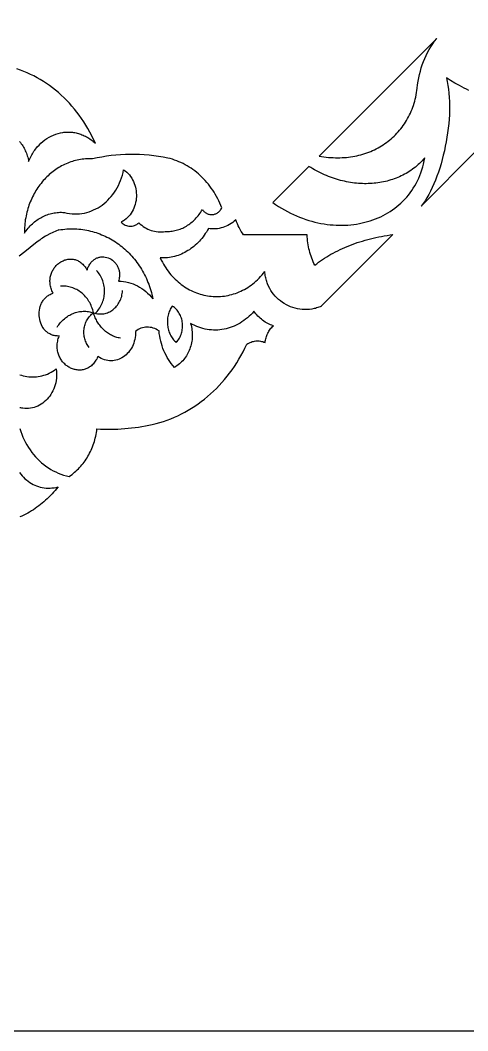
# Model space of a CAD drawing. Extents: x -555 to 555, y -555 to 555.
# Drawn here: x 122.8 to 210.9, y -555 to -356 of the extents above; entities that cross this region are included whole.
import ezdxf

# ---------------------------------------------------------------- set-up
doc = ezdxf.new("R2010")
doc.units = 0
doc.layers.add('LAYER_1', color=18, linetype='CONTINUOUS')
doc.layers.add('LAYER_2', color=140, linetype='CONTINUOUS')

msp = doc.modelspace()

# ---------------------------------------------------------------- linework, layer by layer
at = {"layer": 'LAYER_1'}
for points in [[(229.89, -555), (555, -229.89), (555, 229.89), (229.89, 555), (-229.89, 555), (-555, 229.89), (-555, -229.89), (-229.89, -555)], [(181.64, -382.72), (182.1, -382.8), (182.56, -382.87), (183.01, -382.93), (183.47, -382.98), (183.92, -383.01), (184.36, -383.04), (184.81, -383.06), (185.25, -383.06), (185.68, -383.06), (186.12, -383.04), (186.55, -383.02), (186.98, -382.98), (187.4, -382.94), (187.82, -382.88), (188.23, -382.82), (188.64, -382.74), (189.05, -382.66), (189.45, -382.56), (189.85, -382.46), (190.25, -382.35), (190.63, -382.22), (191.02, -382.09), (191.4, -381.95), (191.77, -381.8), (192.14, -381.64), (192.5, -381.47), (192.86, -381.3), (193.21, -381.11), (193.55, -380.92), (193.89, -380.72), (194.23, -380.5), (194.55, -380.28), (194.88, -380.06), (195.19, -379.82), (195.5, -379.58), (195.8, -379.33), (196.09, -379.07), (196.38, -378.8), (196.66, -378.52), (196.93, -378.24), (197.2, -377.95), (197.45, -377.65), (197.7, -377.35), (197.95, -377.03), (198.18, -376.71), (198.41, -376.38), (198.62, -376.05), (198.83, -375.71), (199.03, -375.36), (199.23, -375.01), (199.41, -374.64), (199.58, -374.28), (199.75, -373.9), (199.91, -373.52), (200.05, -373.13), (200.19, -372.74), (200.32, -372.34), (200.44, -371.93), (200.55, -371.52), (200.65, -371.1), (200.73, -370.67), (200.81, -370.24), (200.88, -369.81), (200.94, -369.37), (201.01, -368.68), (201.11, -367.99), (201.23, -367.32), (201.37, -366.66), (201.54, -366), (201.72, -365.36), (201.93, -364.73), (202.16, -364.1), (202.41, -363.5), (202.69, -362.9), (202.98, -362.31), (203.3, -361.74), (203.63, -361.19), (203.99, -360.64), (204.36, -360.12), (204.76, -359.6)], [(146.14, -395.88), (146.41, -396.13), (146.68, -396.37), (146.97, -396.58), (147.27, -396.78), (147.57, -396.96), (147.89, -397.11), (148.21, -397.25), (148.54, -397.37), (148.87, -397.47), (149.21, -397.55), (149.56, -397.61), (149.9, -397.64), (150.25, -397.66), (150.61, -397.65), (150.96, -397.62), (151.31, -397.57), (151.58, -397.58), (151.86, -397.58), (152.13, -397.57), (152.4, -397.54), (152.67, -397.51), (152.94, -397.47), (153.21, -397.41), (153.47, -397.35), (153.73, -397.28), (153.99, -397.2), (154.24, -397.11), (154.5, -397.01), (154.75, -396.9), (154.99, -396.78), (155.23, -396.65), (155.47, -396.52), (155.71, -396.37), (155.94, -396.22), (156.16, -396.06), (156.38, -395.89), (156.6, -395.71), (156.81, -395.53), (157.02, -395.33), (157.22, -395.13), (157.42, -394.92), (157.61, -394.71), (157.79, -394.48), (157.97, -394.25), (158.14, -394.01), (158.31, -393.77), (158.47, -393.51), (158.62, -393.25), (158.72, -393.39), (158.82, -393.51), (158.93, -393.62), (159.04, -393.73), (159.16, -393.82), (159.28, -393.91), (159.41, -393.98), (159.53, -394.05), (159.66, -394.11), (159.8, -394.15), (159.93, -394.19), (160.07, -394.22), (160.2, -394.24), (160.34, -394.26), (160.48, -394.26), (160.61, -394.25), (160.75, -394.24), (160.89, -394.21), (161.02, -394.18), (161.15, -394.13), (161.28, -394.08), (161.41, -394.02), (161.54, -393.95), (161.66, -393.87), (161.78, -393.79), (161.89, -393.69), (162, -393.59), (162.1, -393.47), (162.2, -393.35), (162.29, -393.22), (162.38, -393.08), (162.46, -392.94), (162.28, -392.47), (162.08, -392.01), (161.87, -391.56), (161.65, -391.12), (161.42, -390.68), (161.17, -390.26), (160.92, -389.84), (160.66, -389.44), (160.39, -389.04), (160.1, -388.66), (159.81, -388.28), (159.51, -387.92), (159.2, -387.56), (158.88, -387.22), (158.55, -386.89), (158.21, -386.56), (157.86, -386.25), (157.51, -385.96), (157.15, -385.67), (156.78, -385.4), (156.4, -385.13), (156.02, -384.89), (155.63, -384.65), (155.23, -384.43), (154.82, -384.22), (154.41, -384.02), (154, -383.84), (153.58, -383.67), (153.15, -383.51), (152.72, -383.37), (152.28, -383.24), (151.84, -383.13), (150.91, -382.96), (149.99, -382.81), (149.06, -382.68), (148.13, -382.58), (147.2, -382.5), (146.27, -382.45), (145.33, -382.42), (144.4, -382.42), (143.47, -382.44), (142.54, -382.49), (141.61, -382.56), (140.68, -382.65), (139.75, -382.77), (138.83, -382.92), (137.91, -383.09), (136.99, -383.28), (136.65, -383.27), (136.31, -383.27), (135.97, -383.27), (135.64, -383.29), (135.3, -383.32), (134.97, -383.36), (134.64, -383.4), (134.32, -383.46), (133.99, -383.52), (133.67, -383.6), (133.35, -383.68), (133.04, -383.77), (132.73, -383.88), (132.42, -383.99), (132.11, -384.1), (131.81, -384.23), (131.51, -384.37), (131.21, -384.51), (130.92, -384.66), (130.63, -384.82), (130.35, -384.99), (130.07, -385.16), (129.8, -385.35), (129.52, -385.54), (129.26, -385.74), (128.99, -385.94), (128.74, -386.15), (128.48, -386.37), (128.24, -386.6), (127.99, -386.83), (127.76, -387.07), (127.52, -387.32), (127.3, -387.57), (127.08, -387.83), (126.86, -388.1), (126.65, -388.37), (126.44, -388.64), (126.25, -388.93), (126.05, -389.22), (125.87, -389.51), (125.69, -389.81), (125.52, -390.12), (125.35, -390.43), (125.19, -390.74), (125.04, -391.06), (124.89, -391.39), (124.75, -391.72), (124.62, -392.05), (124.49, -392.39), (124.38, -392.74), (124.27, -393.08), (124.17, -393.44), (124.07, -393.79), (123.98, -394.15), (123.91, -394.52), (123.84, -394.88), (123.77, -395.26), (123.72, -395.63), (123.68, -396.01), (123.64, -396.39), (123.61, -396.77), (123.59, -397.16), (123.58, -397.55), (123.58, -397.94), (123.76, -397.68), (123.94, -397.43), (124.12, -397.19), (124.32, -396.95), (124.52, -396.72), (124.72, -396.5), (124.93, -396.28), (125.15, -396.08), (125.37, -395.88), (125.6, -395.69), (125.83, -395.51), (126.06, -395.34), (126.3, -395.18), (126.55, -395.02), (126.8, -394.88), (127.05, -394.74), (127.31, -394.61), (127.57, -394.49), (127.83, -394.38), (128.09, -394.28), (128.36, -394.19), (128.63, -394.11), (128.91, -394.04), (129.18, -393.97), (129.46, -393.92), (129.74, -393.88), (130.03, -393.85), (130.31, -393.82), (130.59, -393.81), (130.88, -393.81), (131.17, -393.82), (131.46, -393.84), (131.96, -393.95), (132.46, -394.04), (132.96, -394.1), (133.45, -394.12), (133.94, -394.12), (134.43, -394.09), (134.91, -394.03), (135.39, -393.95), (135.86, -393.84), (136.32, -393.7), (136.77, -393.54), (137.22, -393.35), (137.65, -393.14), (138.08, -392.91), (138.49, -392.65), (138.89, -392.37), (139.28, -392.07), (139.66, -391.75), (140.02, -391.41), (140.37, -391.05), (140.7, -390.67), (141.02, -390.28), (141.32, -389.86), (141.6, -389.43), (141.86, -388.98), (142.1, -388.51), (142.33, -388.03), (142.53, -387.53), (142.71, -387.02), (142.87, -386.5), (143.01, -385.96), (143.13, -385.41), (143.44, -385.65), (143.74, -385.9), (144.02, -386.17), (144.27, -386.45), (144.5, -386.76), (144.72, -387.07), (144.9, -387.4), (145.07, -387.74), (145.22, -388.1), (145.34, -388.46), (145.45, -388.83), (145.53, -389.2), (145.59, -389.58), (145.62, -389.96), (145.64, -390.34), (145.64, -390.73), (145.61, -391.11), (145.56, -391.49), (145.49, -391.87), (145.4, -392.24), (145.29, -392.6), (145.15, -392.96), (144.99, -393.31), (144.82, -393.64), (144.62, -393.97), (144.4, -394.28), (144.15, -394.57), (143.89, -394.85), (143.6, -395.11), (143.3, -395.35), (143.13, -395.47), (142.97, -395.57), (142.79, -395.68), (142.62, -395.77), (142.81, -395.95), (143.01, -396.1), (143.22, -396.22), (143.44, -396.33), (143.67, -396.41), (143.9, -396.48), (144.13, -396.52), (144.36, -396.54), (144.6, -396.53), (144.83, -396.51), (145.06, -396.46), (145.29, -396.39), (145.51, -396.29), (145.73, -396.18), (145.94, -396.04)], [(172.48, -391.89), (173.05, -392.28), (173.63, -392.65), (174.21, -393.01), (174.8, -393.35), (175.39, -393.67), (175.98, -393.97), (176.58, -394.25), (177.17, -394.51), (177.77, -394.76), (178.37, -394.99), (178.97, -395.2), (179.58, -395.39), (180.18, -395.56), (180.78, -395.72), (181.38, -395.86), (181.98, -395.98), (182.58, -396.09), (183.18, -396.18), (183.77, -396.25), (184.37, -396.3), (184.96, -396.33), (185.55, -396.35), (186.13, -396.36), (186.71, -396.34), (187.29, -396.31), (187.86, -396.26), (188.42, -396.2), (188.98, -396.12), (189.54, -396.02), (190.09, -395.91), (190.63, -395.78), (191.17, -395.64), (191.69, -395.48), (192.21, -395.3), (192.73, -395.11), (193.23, -394.9), (193.73, -394.68), (194.21, -394.44), (194.69, -394.18), (195.16, -393.91), (195.61, -393.63), (196.06, -393.33), (196.5, -393.01), (196.92, -392.68), (197.33, -392.34), (197.73, -391.98), (198.12, -391.61), (198.49, -391.22), (198.85, -390.81), (199.2, -390.4), (199.54, -389.97), (199.86, -389.52), (200.16, -389.06), (200.45, -388.58), (200.72, -388.1), (200.98, -387.59), (201.22, -387.08), (201.45, -386.55), (201.66, -386.01), (201.85, -385.45), (202.02, -384.88), (202.18, -384.3), (202.31, -383.7), (202.43, -383.09), (202.18, -383.37), (201.92, -383.65), (201.66, -383.91), (201.4, -384.17), (201.12, -384.42), (200.84, -384.66), (200.56, -384.9), (200.27, -385.12), (199.97, -385.34), (199.67, -385.55), (199.37, -385.75), (199.06, -385.94), (198.75, -386.13), (198.43, -386.31), (198.1, -386.48), (197.77, -386.64), (197.44, -386.79), (197.11, -386.94), (196.77, -387.08), (196.42, -387.21), (196.08, -387.33), (195.72, -387.44), (195.37, -387.55), (195.01, -387.64), (194.65, -387.73), (194.29, -387.81), (193.92, -387.88), (193.55, -387.95), (193.18, -388), (192.81, -388.05), (192.43, -388.09), (192.05, -388.12), (191.67, -388.15), (191.29, -388.16), (190.9, -388.17), (190.52, -388.17), (190.13, -388.16), (189.74, -388.14), (189.35, -388.12), (188.96, -388.08), (188.57, -388.04), (188.18, -387.99), (187.78, -387.93), (187.39, -387.86), (186.99, -387.79), (186.6, -387.7), (186.2, -387.61), (185.81, -387.51), (185.41, -387.4), (185.02, -387.29), (184.63, -387.16), (184.23, -387.03), (183.84, -386.88), (183.45, -386.73), (183.05, -386.58), (182.66, -386.41), (182.27, -386.23), (181.89, -386.05), (181.5, -385.86), (181.11, -385.66), (180.73, -385.45), (180.35, -385.23), (179.97, -385.01), (179.59, -384.77)], [(153.49, -419.43), (153.66, -419.23), (153.82, -419.02), (153.97, -418.81), (154.11, -418.59), (154.23, -418.36), (154.34, -418.12), (154.43, -417.88), (154.51, -417.64), (154.58, -417.39), (154.64, -417.14), (154.68, -416.89), (154.71, -416.64), (154.73, -416.38), (154.73, -416.13), (154.72, -415.87), (154.7, -415.62), (154.67, -415.37), (154.62, -415.12), (154.56, -414.87), (154.49, -414.63), (154.41, -414.39), (154.31, -414.16), (154.2, -413.93), (154.08, -413.71), (153.95, -413.49), (153.81, -413.29), (153.65, -413.09), (153.49, -412.9), (153.31, -412.72), (153.12, -412.56), (152.91, -412.4), (152.7, -412.26), (152.56, -412.47), (152.43, -412.68), (152.31, -412.91), (152.21, -413.13), (152.11, -413.36), (152.03, -413.59), (151.95, -413.83), (151.89, -414.07), (151.84, -414.31), (151.79, -414.56), (151.76, -414.8), (151.74, -415.05), (151.73, -415.29), (151.73, -415.54), (151.74, -415.78), (151.77, -416.03), (151.8, -416.27), (151.84, -416.51), (151.89, -416.75), (151.96, -416.99), (152.03, -417.22), (152.11, -417.45), (152.2, -417.67), (152.31, -417.89), (152.42, -418.11), (152.54, -418.32), (152.68, -418.52), (152.82, -418.72), (152.97, -418.91), (153.13, -419.09), (153.31, -419.26)]]:
    msp.add_lwpolyline(points, close=True, dxfattribs=at)
for points in [[(122.65, -379.87), (122.81, -380.07), (122.97, -380.29), (123.12, -380.5), (123.26, -380.72), (123.4, -380.95), (123.53, -381.19), (123.65, -381.43), (123.77, -381.67), (123.88, -381.92), (123.98, -382.18), (124.07, -382.44), (124.16, -382.7), (124.24, -382.97), (124.31, -383.24), (124.37, -383.52), (124.42, -383.8), (124.54, -383.52), (124.65, -383.26), (124.77, -383), (124.9, -382.75), (125.04, -382.5), (125.18, -382.26), (125.32, -382.02), (125.47, -381.79), (125.62, -381.57), (125.78, -381.35), (125.95, -381.14), (126.12, -380.94), (126.47, -380.55), (126.83, -380.19), (127.21, -379.86), (127.61, -379.55), (128.02, -379.27), (128.44, -379.01), (128.87, -378.78), (129.31, -378.59), (129.76, -378.42), (130.22, -378.28), (130.68, -378.16), (131.15, -378.08), (131.38, -378.05), (131.62, -378.03), (131.85, -378.01), (132.09, -378), (132.33, -378), (132.57, -378.01), (132.8, -378.03), (133.04, -378.05), (133.28, -378.08), (133.52, -378.12), (133.75, -378.17), (133.99, -378.22), (134.22, -378.28), (134.46, -378.35), (134.69, -378.43), (134.92, -378.52), (135.15, -378.61), (135.38, -378.72), (135.61, -378.83), (135.84, -378.95), (136.06, -379.08), (136.28, -379.21), (136.5, -379.36), (136.72, -379.51), (136.93, -379.67), (137.14, -379.84), (137.35, -380.02), (137.56, -380.21), (137.22, -379.47), (136.86, -378.74), (136.49, -378.03), (136.1, -377.33), (135.7, -376.65), (135.28, -375.98), (134.84, -375.33), (134.39, -374.7), (133.92, -374.08), (133.44, -373.48), (132.95, -372.9), (132.44, -372.33), (131.92, -371.78), (131.39, -371.25), (130.85, -370.73), (130.29, -370.23), (129.72, -369.76), (129.14, -369.3), (128.55, -368.86), (127.95, -368.44), (127.34, -368.04), (126.71, -367.66), (126.08, -367.3), (125.44, -366.96), (124.79, -366.64), (124.13, -366.34), (123.47, -366.06), (122.79, -365.81), (122.11, -365.57)], [(211.1, -369.81), (210.62, -369.58), (210.15, -369.34), (209.23, -368.85), (208.34, -368.35), (207.5, -367.84), (206.69, -367.35), (206.77, -367.71), (206.85, -368.07), (206.98, -368.81), (207.09, -369.58), (207.18, -370.37), (207.24, -371.18), (207.27, -372.01), (207.29, -372.85), (207.28, -373.71), (207.25, -374.58), (207.19, -375.46), (207.12, -376.34), (207.03, -377.23), (206.91, -378.13), (206.78, -379.02), (206.63, -379.91), (206.46, -380.8), (206.27, -381.68), (206.06, -382.55), (205.84, -383.41), (205.61, -384.26), (205.35, -385.09), (205.09, -385.91), (204.81, -386.7), (204.51, -387.48), (204.2, -388.23), (203.88, -388.95), (203.55, -389.64), (203.21, -390.31), (202.85, -390.94), (202.49, -391.53), (202.11, -392.09), (201.92, -392.35), (201.73, -392.6), (223.38, -370.83)], [(180.76, -404.23), (180.59, -403.89), (180.44, -403.54), (180.29, -403.19), (180.15, -402.83), (180.02, -402.47), (179.91, -402.1), (179.8, -401.73), (179.7, -401.36), (179.61, -400.98), (179.53, -400.6), (179.46, -400.22), (179.4, -399.83), (179.35, -399.44), (179.31, -399.05), (179.28, -398.66), (179.26, -398.26), (166.72, -398.26), (166.5, -397.91), (166.28, -397.56), (166.08, -397.2), (165.89, -396.83), (165.7, -396.46), (165.52, -396.08), (165.35, -395.7), (165.19, -395.31), (164.91, -395.56), (164.61, -395.8), (164.3, -396.01), (163.99, -396.21), (163.66, -396.38), (163.33, -396.54), (163, -396.68), (162.66, -396.79), (162.31, -396.89), (161.96, -396.97), (161.6, -397.03), (161.25, -397.06), (160.89, -397.08), (160.53, -397.08), (160.17, -397.05), (159.81, -397), (159.61, -397.35), (159.41, -397.69), (159.2, -398.01), (158.99, -398.33), (158.76, -398.64), (158.52, -398.94), (158.28, -399.23), (158.03, -399.51), (157.77, -399.78), (157.51, -400.03), (157.23, -400.28), (156.95, -400.52), (156.67, -400.75), (156.38, -400.96), (156.08, -401.17), (155.77, -401.36), (155.46, -401.54), (155.15, -401.71), (154.83, -401.87), (154.51, -402.02), (154.18, -402.15), (153.85, -402.28), (153.51, -402.39), (153.17, -402.48), (152.82, -402.57), (152.48, -402.64), (152.13, -402.7), (151.78, -402.75), (151.42, -402.78), (151.06, -402.8), (150.71, -402.8), (150.35, -402.79), (150.54, -403.2), (150.75, -403.6), (150.96, -403.99), (151.19, -404.37), (151.42, -404.73), (151.66, -405.09), (151.91, -405.43), (152.17, -405.76), (152.44, -406.09), (152.71, -406.4), (152.99, -406.69), (153.27, -406.98), (153.57, -407.26), (153.86, -407.52), (154.17, -407.77), (154.48, -408.02), (154.8, -408.25), (155.12, -408.47), (155.44, -408.67), (155.77, -408.87), (156.11, -409.05), (156.45, -409.22), (156.79, -409.38), (157.14, -409.53), (157.49, -409.67), (157.84, -409.8), (158.2, -409.91), (158.55, -410.01), (158.91, -410.1), (159.28, -410.18), (159.64, -410.24), (160.01, -410.3), (160.38, -410.34), (160.74, -410.37), (161.11, -410.38), (161.48, -410.39), (161.85, -410.38), (162.22, -410.36), (162.59, -410.33), (162.96, -410.29), (163.32, -410.23), (163.69, -410.16), (164.06, -410.08), (164.42, -409.99), (164.78, -409.89), (165.14, -409.77), (165.5, -409.64), (165.85, -409.49), (166.2, -409.34), (166.55, -409.17), (166.89, -408.99), (167.23, -408.79), (167.57, -408.59), (167.9, -408.37), (168.23, -408.14), (168.55, -407.89), (168.87, -407.63), (169.18, -407.36), (169.48, -407.08), (169.78, -406.78), (170.08, -406.47), (170.37, -406.15), (170.65, -405.82), (170.92, -405.47)], [(130.38, -397.29), (129.77, -397.52), (129.18, -397.77), (128.59, -398.05), (128.01, -398.36), (127.72, -398.53), (127.44, -398.7), (127.16, -398.88), (126.88, -399.06), (126.6, -399.26), (126.33, -399.46), (126.06, -399.67), (125.8, -399.88), (124.73, -400.76), (123.65, -401.61), (122.56, -402.44)], [(130.38, -397.28), (130.78, -397.22), (131.17, -397.17), (131.57, -397.12), (131.96, -397.09), (132.36, -397.07), (132.75, -397.06), (133.15, -397.06), (133.54, -397.07), (133.93, -397.09), (134.31, -397.11), (134.7, -397.15), (135.08, -397.2), (135.47, -397.26), (135.85, -397.33), (136.22, -397.41), (136.6, -397.49), (136.97, -397.59), (137.34, -397.7), (137.71, -397.81), (138.07, -397.93), (138.43, -398.07), (138.79, -398.21), (139.14, -398.36), (139.49, -398.52), (139.84, -398.69), (140.18, -398.86), (140.52, -399.05), (140.86, -399.24), (141.18, -399.44), (141.51, -399.65), (141.83, -399.87), (142.15, -400.09), (142.46, -400.32), (142.76, -400.56), (143.06, -400.81), (143.36, -401.07), (143.65, -401.33), (143.93, -401.6), (144.21, -401.88), (144.48, -402.16), (144.75, -402.45), (145.01, -402.75), (145.27, -403.05), (145.51, -403.37), (145.75, -403.68), (145.99, -404.01), (146.21, -404.34), (146.43, -404.68), (146.65, -405.02), (146.85, -405.37), (147.05, -405.73), (147.24, -406.09), (147.42, -406.46), (147.6, -406.83), (147.76, -407.21), (147.92, -407.6), (148.07, -407.99), (148.21, -408.39), (148.35, -408.79), (148.47, -409.19), (148.59, -409.6), (148.69, -410.02), (148.79, -410.44), (148.88, -410.87)], [(180.76, -404.23), (181.13, -403.94), (181.5, -403.65), (181.89, -403.37), (182.29, -403.1), (182.69, -402.83), (183.1, -402.57), (183.52, -402.32), (183.95, -402.07), (184.38, -401.83), (184.82, -401.59), (185.27, -401.37), (185.73, -401.14), (186.19, -400.93), (186.67, -400.72), (187.14, -400.52), (187.63, -400.32), (188.12, -400.14), (188.62, -399.96), (189.12, -399.78), (189.63, -399.61), (190.14, -399.46), (190.66, -399.3), (191.19, -399.16), (191.72, -399.02), (192.26, -398.89), (192.8, -398.77), (193.35, -398.65), (193.9, -398.54), (194.45, -398.44), (195.01, -398.35), (195.58, -398.27), (196.14, -398.19), (194.88, -399.45), (194.9, -399.45), (182.03, -412.32)], [(122.7, -436.38), (122.88, -436.95), (123.09, -437.51), (123.31, -438.06), (123.55, -438.6), (123.81, -439.12), (124.09, -439.63), (124.39, -440.13), (124.71, -440.61), (125.04, -441.08), (125.39, -441.52), (125.76, -441.96), (126.15, -442.37), (126.55, -442.76), (126.97, -443.14), (127.4, -443.5), (127.84, -443.83), (128.3, -444.15), (128.77, -444.44), (129.26, -444.71), (129.75, -444.95), (130.26, -445.18), (130.78, -445.37), (131.31, -445.55), (131.85, -445.69), (132.4, -445.82), (132.68, -445.62), (132.96, -445.43), (133.22, -445.22), (133.48, -445), (133.74, -444.78), (133.99, -444.55), (134.23, -444.31), (134.46, -444.07), (134.69, -443.81), (134.91, -443.55), (135.13, -443.29), (135.34, -443.02), (135.54, -442.74), (135.73, -442.45), (135.92, -442.16), (136.1, -441.86), (136.27, -441.56), (136.43, -441.25), (136.59, -440.94), (136.74, -440.62), (136.88, -440.3), (137.01, -439.97), (137.13, -439.63), (137.25, -439.3), (137.36, -438.96), (137.45, -438.61), (137.54, -438.26), (137.63, -437.91), (137.7, -437.55), (137.76, -437.19), (137.82, -436.83), (137.86, -436.47), (138.54, -436.5), (139.23, -436.52), (139.91, -436.53), (140.6, -436.53), (141.28, -436.52), (141.96, -436.49), (142.65, -436.46), (143.33, -436.41), (144.01, -436.35), (144.69, -436.28), (145.37, -436.19), (146.05, -436.1), (146.73, -436), (147.4, -435.88), (148.08, -435.75), (148.75, -435.61), (149.5, -435.43), (150.24, -435.22), (150.97, -434.99), (151.69, -434.74), (152.41, -434.47), (153.12, -434.17), (153.81, -433.86), (154.5, -433.52), (155.18, -433.16), (155.85, -432.78), (156.51, -432.38), (157.16, -431.96), (157.8, -431.52), (158.42, -431.06), (159.04, -430.59), (159.64, -430.09), (160.23, -429.57), (160.81, -429.04), (161.38, -428.49), (161.93, -427.92), (162.47, -427.33), (162.99, -426.72), (163.5, -426.1), (163.99, -425.47), (164.47, -424.81), (164.94, -424.14), (165.39, -423.46), (165.82, -422.76), (166.23, -422.04), (166.63, -421.31), (167.01, -420.56), (167.38, -419.8), (167.58, -419.67), (167.79, -419.55), (168.01, -419.44), (168.23, -419.35), (168.45, -419.28), (168.68, -419.22), (168.91, -419.17), (169.14, -419.14), (169.37, -419.13), (169.6, -419.13), (169.84, -419.14), (170.07, -419.17), (170.3, -419.22), (170.53, -419.28), (170.75, -419.36), (170.98, -419.45), (171.01, -419.21), (171.05, -418.97), (171.1, -418.74), (171.17, -418.5), (171.24, -418.28), (171.32, -418.05), (171.41, -417.84), (171.51, -417.62), (171.62, -417.42), (171.73, -417.21), (171.86, -417.02), (171.99, -416.83), (172.13, -416.65), (172.28, -416.47), (172.44, -416.31), (172.6, -416.15), (172.32, -416.06), (172.04, -415.95), (171.77, -415.83), (171.5, -415.7), (171.24, -415.56), (170.98, -415.41), (170.73, -415.24), (170.48, -415.07), (170.25, -414.88), (170.01, -414.68), (169.79, -414.48), (169.57, -414.26), (169.36, -414.03), (169.16, -413.79), (168.96, -413.54), (168.78, -413.29), (168.47, -413.64), (168.15, -413.97), (167.82, -414.29), (167.49, -414.58), (167.14, -414.87), (166.79, -415.13), (166.42, -415.38), (166.05, -415.61), (165.68, -415.83), (165.3, -416.02), (164.91, -416.2), (164.52, -416.36), (164.12, -416.5), (163.72, -416.63), (163.31, -416.74), (162.9, -416.83), (162.49, -416.9), (162.08, -416.95), (161.66, -416.99), (161.24, -417), (160.82, -417), (160.41, -416.98), (159.99, -416.94), (159.57, -416.88), (159.15, -416.8), (158.74, -416.7), (158.33, -416.59), (157.92, -416.45), (157.51, -416.3), (157.11, -416.12), (156.71, -415.93), (156.32, -415.72), (156.4, -416.04), (156.48, -416.36), (156.53, -416.67), (156.58, -417), (156.61, -417.32), (156.63, -417.64), (156.64, -417.95), (156.63, -418.27), (156.62, -418.59), (156.59, -418.9), (156.54, -419.21), (156.49, -419.52), (156.42, -419.83), (156.34, -420.13), (156.25, -420.42), (156.15, -420.72), (156.04, -421), (155.92, -421.28), (155.78, -421.56), (155.64, -421.82), (155.48, -422.08), (155.31, -422.34), (155.14, -422.58), (154.95, -422.82), (154.75, -423.05), (154.55, -423.26), (154.33, -423.47), (154.11, -423.67), (153.87, -423.86), (153.63, -424.03), (153.38, -424.2), (153.12, -424.35), (152.81, -423.98), (152.51, -423.6), (152.22, -423.21), (151.96, -422.8), (151.71, -422.38), (151.47, -421.95), (151.25, -421.51), (151.05, -421.06), (150.87, -420.6), (150.7, -420.13), (150.56, -419.66), (150.43, -419.17), (150.31, -418.68), (150.22, -418.19), (150.15, -417.69), (150.09, -417.18), (149.82, -417), (149.53, -416.84), (149.24, -416.71), (148.95, -416.6), (148.65, -416.52), (148.35, -416.47), (148.04, -416.44), (147.74, -416.43), (147.44, -416.45), (147.14, -416.49), (146.84, -416.56), (146.54, -416.65), (146.26, -416.77), (145.97, -416.91), (145.7, -417.07), (145.44, -417.26), (145.45, -417.67), (145.43, -418.07), (145.39, -418.46), (145.32, -418.84), (145.23, -419.2), (145.12, -419.56), (145, -419.9), (144.85, -420.23), (144.68, -420.54), (144.5, -420.84), (144.29, -421.12), (144.08, -421.39), (143.85, -421.64), (143.6, -421.87), (143.35, -422.08), (143.08, -422.27), (142.8, -422.45), (142.51, -422.6), (142.22, -422.73), (141.92, -422.84), (141.61, -422.93), (141.29, -422.99), (140.97, -423.04), (140.65, -423.05), (140.32, -423.04), (140, -423.01), (139.67, -422.95), (139.34, -422.86), (139.02, -422.74), (138.69, -422.6), (138.37, -422.42), (138.06, -422.22), (137.94, -422.47), (137.82, -422.71), (137.68, -422.93), (137.55, -423.15), (137.4, -423.34), (137.25, -423.53), (137.1, -423.7), (136.94, -423.86), (136.77, -424.01), (136.6, -424.15), (136.43, -424.27), (136.26, -424.38), (136.08, -424.48), (135.89, -424.57), (135.71, -424.65), (135.52, -424.71), (135.34, -424.77), (135.15, -424.81), (134.95, -424.84), (134.76, -424.87), (134.57, -424.88), (134.38, -424.88), (134.18, -424.87), (133.99, -424.86), (133.8, -424.83), (133.61, -424.79), (133.42, -424.75), (133.23, -424.69), (133.05, -424.63), (132.86, -424.56), (132.68, -424.47), (132.51, -424.39), (132.33, -424.29), (132.16, -424.18), (132, -424.07), (131.84, -423.95), (131.68, -423.82), (131.53, -423.68), (131.38, -423.54), (131.24, -423.39), (131.11, -423.23), (130.98, -423.07), (130.86, -422.9), (130.74, -422.73), (130.64, -422.54), (130.54, -422.36), (130.44, -422.16), (130.36, -421.96), (130.29, -421.76), (130.22, -421.55), (130.17, -421.33), (130.12, -421.11), (130.08, -420.89), (130.06, -420.66), (130.04, -420.43), (130.04, -420.19), (130.05, -419.95), (130.06, -419.7), (130.1, -419.45), (130.14, -419.2), (130.19, -418.95), (130.26, -418.69), (130.35, -418.43), (130.44, -418.16), (130.23, -418.17), (130.03, -418.16), (129.83, -418.14), (129.64, -418.12), (129.45, -418.08), (129.27, -418.04), (129.09, -417.98), (128.92, -417.92), (128.76, -417.85), (128.6, -417.77), (128.44, -417.68), (128.29, -417.58), (128.15, -417.48), (128.01, -417.37), (127.88, -417.25), (127.75, -417.13), (127.63, -417), (127.51, -416.87), (127.41, -416.73), (127.3, -416.58), (127.11, -416.28), (126.95, -415.96), (126.81, -415.62), (126.69, -415.27), (126.6, -414.92), (126.53, -414.55), (126.5, -414.18), (126.48, -413.81), (126.5, -413.44), (126.54, -413.07), (126.6, -412.71), (126.7, -412.35), (126.75, -412.18), (126.82, -412.01), (126.89, -411.84), (126.97, -411.67), (127.06, -411.51), (127.15, -411.35), (127.25, -411.2), (127.36, -411.05), (127.47, -410.91), (127.6, -410.77), (127.73, -410.63), (127.86, -410.51), (128.01, -410.39), (128.16, -410.27), (128.32, -410.16), (128.49, -410.06), (128.66, -409.97), (128.85, -409.88), (129.04, -409.8), (129.24, -409.73), (129.12, -409.5), (129.01, -409.26), (128.92, -409.03), (128.84, -408.8), (128.78, -408.56), (128.72, -408.34), (128.68, -408.11), (128.65, -407.88), (128.63, -407.66), (128.62, -407.44), (128.62, -407.22), (128.63, -407.01), (128.66, -406.8), (128.69, -406.59), (128.73, -406.39), (128.78, -406.19), (128.84, -405.99), (128.91, -405.8), (128.98, -405.62), (129.07, -405.43), (129.16, -405.26), (129.26, -405.08), (129.36, -404.92), (129.48, -404.76), (129.59, -404.6), (129.72, -404.45), (129.85, -404.31), (129.99, -404.17), (130.13, -404.04), (130.27, -403.92), (130.42, -403.8), (130.58, -403.69), (130.74, -403.59), (130.9, -403.49), (131.06, -403.4), (131.23, -403.33), (131.4, -403.25), (131.58, -403.19), (131.75, -403.14), (131.93, -403.09), (132.11, -403.06), (132.29, -403.03), (132.47, -403.01), (132.65, -403.01), (132.83, -403.01), (133.01, -403.02), (133.19, -403.05), (133.37, -403.08), (133.55, -403.12), (133.73, -403.18), (133.91, -403.24), (134.08, -403.32), (134.26, -403.41), (134.43, -403.51), (134.59, -403.62), (134.76, -403.75), (134.92, -403.88), (135.07, -404.03), (135.23, -404.2), (135.37, -404.37), (135.52, -404.56), (135.66, -404.76), (135.79, -404.98), (135.92, -405.21), (136, -404.99), (136.08, -404.77), (136.17, -404.57), (136.26, -404.38), (136.36, -404.2), (136.47, -404.03), (136.58, -403.87), (136.69, -403.72), (136.81, -403.58), (136.93, -403.45), (137.06, -403.33), (137.19, -403.22), (137.32, -403.12), (137.46, -403.03), (137.59, -402.94), (137.74, -402.87), (137.88, -402.8), (138.02, -402.75), (138.17, -402.7), (138.32, -402.66), (138.47, -402.63), (138.62, -402.6), (138.77, -402.59), (138.92, -402.58), (139.07, -402.58), (139.22, -402.59), (139.52, -402.63), (139.81, -402.69), (140.1, -402.79), (140.38, -402.91), (140.65, -403.06), (140.91, -403.24), (141.15, -403.44), (141.37, -403.66), (141.58, -403.9), (141.68, -404.03), (141.77, -404.17), (141.85, -404.31), (141.93, -404.45), (142, -404.61), (142.07, -404.76), (142.12, -404.92), (142.18, -405.08), (142.22, -405.25), (142.26, -405.42), (142.28, -405.6), (142.3, -405.78), (142.32, -405.97), (142.32, -406.15), (142.31, -406.35), (142.3, -406.54), (142.27, -406.74), (142.24, -406.94), (142.19, -407.15), (142.14, -407.35), (142.38, -407.36), (142.63, -407.37), (143.11, -407.42), (143.58, -407.49), (144.06, -407.6), (144.52, -407.73), (144.97, -407.89), (145.42, -408.08), (145.86, -408.29), (146.28, -408.53), (146.69, -408.79), (147.09, -409.08), (147.48, -409.39), (147.85, -409.73), (148.21, -410.09), (148.55, -410.47), (148.87, -410.87)], [(182.05, -412.31), (181.82, -412.41), (181.58, -412.5), (181.35, -412.58), (181.11, -412.65), (180.87, -412.72), (180.64, -412.77), (180.16, -412.86), (179.69, -412.92), (179.21, -412.96), (178.74, -412.96), (178.27, -412.93), (177.8, -412.88), (177.34, -412.8), (176.89, -412.69), (176.44, -412.56), (176.01, -412.41), (175.58, -412.22), (175.16, -412.02), (174.76, -411.79), (174.37, -411.54), (174, -411.27), (173.64, -410.97), (173.29, -410.66), (172.97, -410.32), (172.66, -409.96), (172.38, -409.59), (172.12, -409.2), (171.88, -408.79), (171.66, -408.36), (171.47, -407.91), (171.38, -407.69), (171.3, -407.45), (171.23, -407.22), (171.16, -406.98), (171.1, -406.74), (171.05, -406.49), (171.01, -406.24), (170.97, -405.98), (170.94, -405.73), (170.92, -405.47)], [(122.67, -425.79), (123.02, -425.91), (123.37, -426.01), (123.73, -426.09), (124.09, -426.15), (124.46, -426.2), (124.83, -426.22), (125.2, -426.23), (125.57, -426.23), (125.94, -426.2), (126.31, -426.15), (126.67, -426.09), (127.04, -426.01), (127.41, -425.91), (127.77, -425.79), (128.13, -425.65), (128.48, -425.49), (128.83, -425.31), (129.17, -425.12), (129.51, -424.9), (129.84, -424.66), (129.89, -425.13), (129.92, -425.59), (129.92, -426.05), (129.89, -426.5), (129.83, -426.93), (129.75, -427.36), (129.65, -427.78), (129.52, -428.18), (129.37, -428.57), (129.2, -428.95), (129.01, -429.31), (128.8, -429.66), (128.58, -429.99), (128.33, -430.31), (128.07, -430.6), (127.79, -430.88), (127.5, -431.14), (127.2, -431.38), (126.88, -431.6), (126.55, -431.79), (126.22, -431.96), (125.87, -432.11), (125.51, -432.23), (125.15, -432.33), (124.78, -432.41), (124.4, -432.45), (124.02, -432.47), (123.64, -432.46), (123.25, -432.41), (123.05, -432.38), (122.86, -432.34), (122.66, -432.29)], [(122.63, -445.07), (122.88, -445.39), (123.14, -445.7), (123.42, -445.99), (123.7, -446.27), (124, -446.52), (124.31, -446.76), (124.63, -446.99), (124.96, -447.19), (125.3, -447.38), (125.64, -447.54), (126, -447.69), (126.36, -447.82), (126.72, -447.92), (127.1, -448.01), (127.47, -448.07), (127.86, -448.12), (128.24, -448.13), (128.63, -448.13), (129.02, -448.1), (129.42, -448.05), (129.81, -447.98), (130.21, -447.88), (129.92, -448.24), (129.63, -448.59), (129.34, -448.93), (129.04, -449.27), (128.73, -449.59), (128.41, -449.91), (128.09, -450.22), (127.77, -450.52), (127.44, -450.82), (127.1, -451.1), (126.76, -451.37), (126.41, -451.64), (126.06, -451.9), (125.71, -452.15), (125.35, -452.39), (124.98, -452.62), (124.61, -452.84), (124.24, -453.05), (123.87, -453.25), (123.49, -453.45), (123.1, -453.63), (122.71, -453.8)]]:
    msp.add_lwpolyline(points, dxfattribs=at)
at = {"layer": 'LAYER_2'}
for points in [[(137.47, -413.75), (137.69, -413.54), (137.89, -413.33), (138.08, -413.1), (138.26, -412.87), (138.43, -412.62), (138.58, -412.37), (138.72, -412.11), (138.84, -411.85), (138.95, -411.58), (139.05, -411.3), (139.13, -411.02), (139.21, -410.74), (139.26, -410.45), (139.31, -410.16), (139.34, -409.87), (139.36, -409.58), (139.36, -409.29), (139.35, -408.99), (139.33, -408.7), (139.29, -408.41), (139.24, -408.12), (139.18, -407.83), (139.1, -407.55), (139.01, -407.27), (138.9, -407), (138.78, -406.73), (138.65, -406.46), (138.5, -406.2), (138.34, -405.95), (138.17, -405.71), (137.98, -405.48), (137.78, -405.25)], [(137.2, -413.59), (137.12, -413.29), (137.04, -412.99), (136.94, -412.7), (136.83, -412.41), (136.72, -412.13), (136.59, -411.86), (136.45, -411.6), (136.3, -411.35), (136.14, -411.1), (135.98, -410.87), (135.8, -410.64), (135.62, -410.42), (135.43, -410.21), (135.23, -410.01), (135.02, -409.82), (134.81, -409.64), (134.59, -409.47), (134.36, -409.31), (134.13, -409.17), (133.89, -409.03), (133.65, -408.91), (133.4, -408.79), (133.15, -408.69), (132.89, -408.61), (132.63, -408.53), (132.36, -408.47), (132.09, -408.42), (131.82, -408.38), (131.55, -408.36), (131.27, -408.35), (130.99, -408.36), (130.71, -408.38)], [(137.2, -413.59), (137.45, -413.68), (137.71, -413.74), (137.96, -413.79), (138.22, -413.82), (138.47, -413.83), (138.72, -413.83), (138.97, -413.81), (139.21, -413.78), (139.46, -413.73), (139.7, -413.66), (139.93, -413.58), (140.16, -413.49), (140.38, -413.38), (140.6, -413.26), (140.81, -413.12), (141.01, -412.98), (141.21, -412.82), (141.4, -412.65), (141.58, -412.46), (141.75, -412.27), (141.91, -412.07), (142.06, -411.85), (142.2, -411.63), (142.34, -411.39), (142.45, -411.15), (142.56, -410.9), (142.66, -410.64), (142.74, -410.37), (142.8, -410.09), (142.86, -409.81), (142.9, -409.52), (142.92, -409.22)], [(130.04, -416.43), (130.19, -416.19), (130.35, -415.96), (130.52, -415.74), (130.69, -415.53), (130.87, -415.33), (131.06, -415.13), (131.25, -414.95), (131.45, -414.77), (131.65, -414.61), (131.86, -414.45), (132.08, -414.3), (132.29, -414.16), (132.52, -414.04), (132.74, -413.92), (132.97, -413.81), (133.21, -413.71), (133.44, -413.62), (133.68, -413.55), (133.93, -413.48), (134.17, -413.42), (134.42, -413.37), (134.67, -413.34), (134.92, -413.31), (135.17, -413.3), (135.42, -413.3), (135.68, -413.3), (135.93, -413.32), (136.18, -413.35), (136.44, -413.4), (136.69, -413.45), (136.94, -413.52), (137.2, -413.59)], [(136.36, -420.46), (136.21, -420.26), (136.07, -420.06), (135.94, -419.85), (135.82, -419.63), (135.72, -419.41), (135.62, -419.18), (135.54, -418.95), (135.47, -418.72), (135.42, -418.49), (135.37, -418.25), (135.34, -418.01), (135.31, -417.77), (135.3, -417.53), (135.3, -417.29), (135.32, -417.05), (135.34, -416.81), (135.37, -416.57), (135.42, -416.33), (135.48, -416.1), (135.54, -415.87), (135.62, -415.65), (135.71, -415.43), (135.81, -415.21), (135.93, -415), (136.05, -414.8), (136.18, -414.6), (136.32, -414.41), (136.48, -414.23), (136.64, -414.06), (136.82, -413.89), (137, -413.74), (137.2, -413.59)], [(142.48, -418.59), (142.25, -418.55), (142.03, -418.5), (141.8, -418.44), (141.58, -418.37), (141.36, -418.3), (141.14, -418.21), (140.93, -418.12), (140.72, -418.02), (140.52, -417.91), (140.32, -417.79), (140.12, -417.67), (139.93, -417.54), (139.74, -417.4), (139.55, -417.25), (139.38, -417.1), (139.2, -416.94), (139.03, -416.78), (138.87, -416.6), (138.71, -416.43), (138.55, -416.24), (138.41, -416.05), (138.26, -415.85), (138.13, -415.65), (138, -415.44), (137.87, -415.23), (137.76, -415.01), (137.65, -414.78), (137.54, -414.56), (137.44, -414.32), (137.35, -414.08), (137.27, -413.84), (137.2, -413.59)]]:
    msp.add_lwpolyline(points, dxfattribs=at)

doc.saveas('drawing.dxf')
